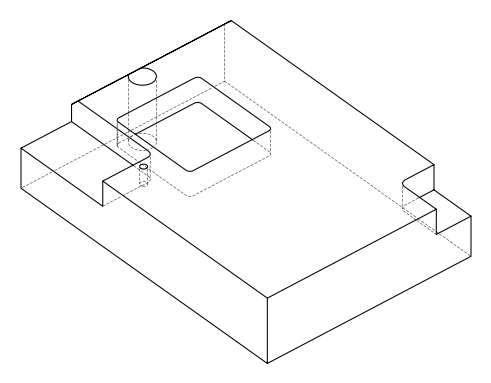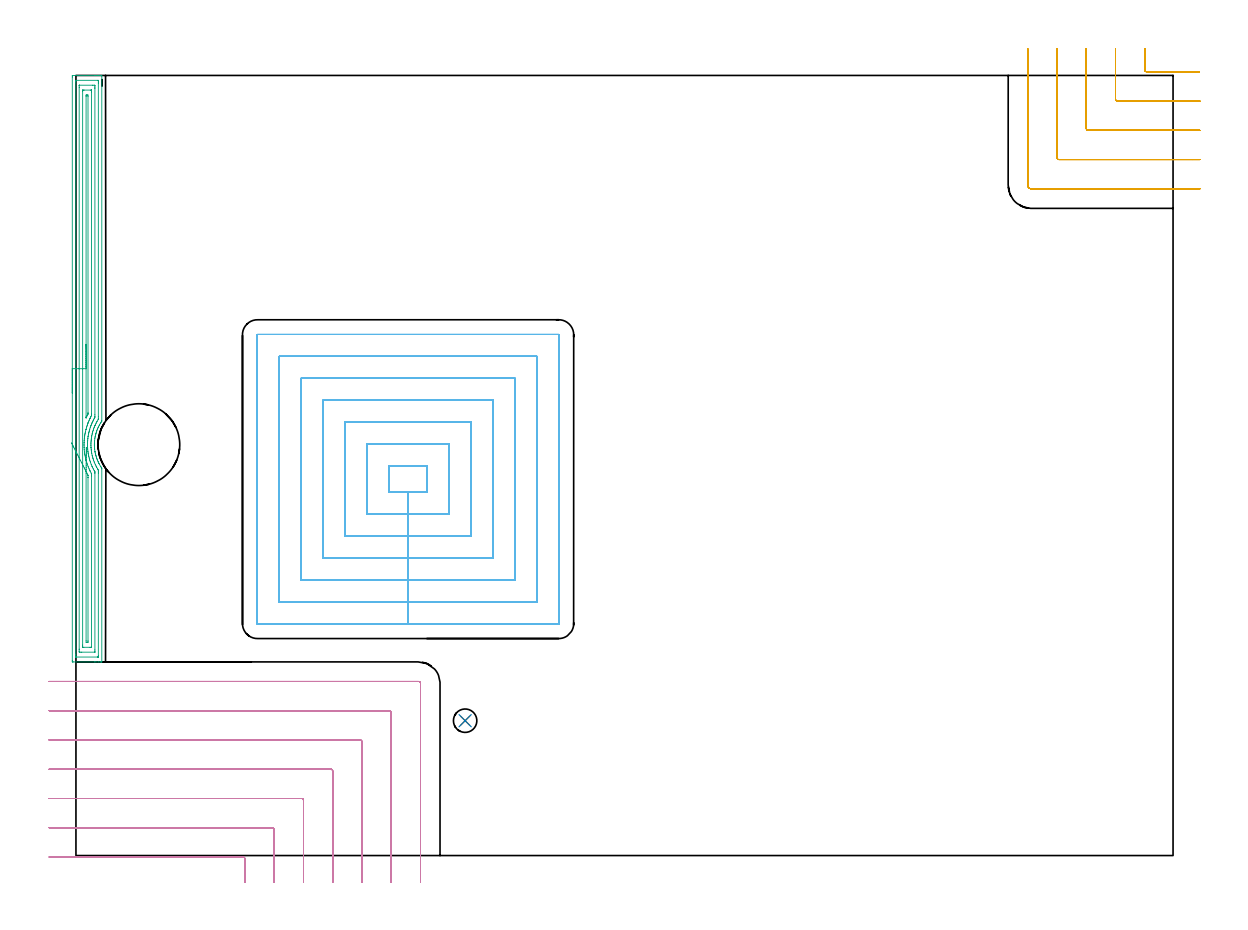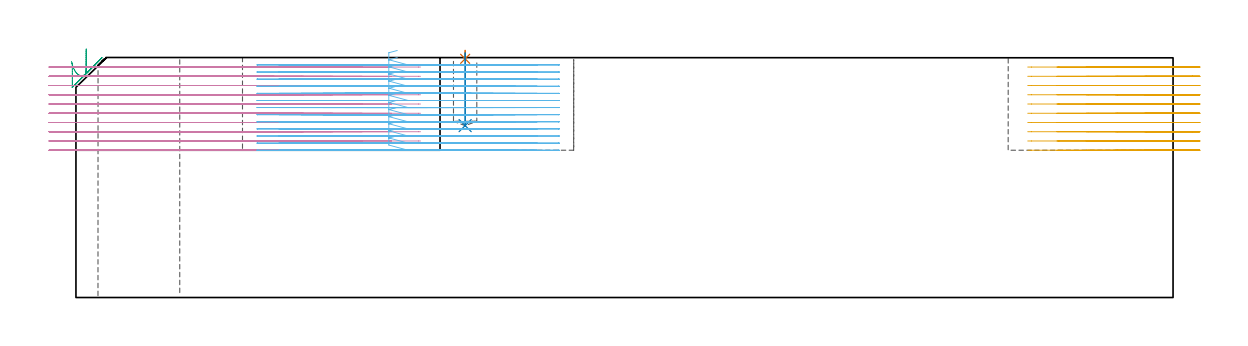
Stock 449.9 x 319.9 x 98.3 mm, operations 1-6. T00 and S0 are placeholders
(PLAN: 7 operations, 5 tool changes, 98.4 min)
(1 SPOT_DRILL | STEP1POCKET | NXT0321_9005460120000 | 0.03 min | 1 mm3)
(2 DRILL_BLIND_HOLE_INTO_CENTER | STEP1POCKET | NXT0301_067 | 0.12 min | 1916 mm3)
(3 AREA_MILL | FG_CHAMFER_SURFACE | UGT0205_001 | 9.81 min | 18084 mm3)
(4 MILL_CORNER_NOTCH_RECTANGULAR | CORNER_NOTCH_RECTANGULAR | NXT0201_012 | Follow Part, ap 4, ae 75% | 24.88 min | 448185 mm3)
(5 MILL_CORNER_NOTCH_RECTANGULAR_1 | CORNER_NOTCH_RECTANGULAR_1 | NXT0201_012 | Follow Part, ap 4, ae 75% | 9.17 min | 138952 mm3)
(6 MILL_RECTANGULAR_POCKET | POCKET_RECTANGULAR_STRAIGHT | NXT0201_011 | Follow Part, ap 3, ae 75% | 51.66 min | 671530 mm3)
(7 MILL_THROUGH_HOLE_FROM_SOLID_MATERIAL | STEP1HOLE | UGT0201_018 | Circular | 2.73 min | 86654 mm3)
(TOOL NXT0321_9005460120000 | NC Spot Drill, 142deg, 12mm, Carbide, Uncoated | D12 PA142 FL30 Z2)
(TOOL NXT0301_067 | Carbide Drill 9.6mm [860.1-0960-029A1-MM 2214] | D9.6 PA140 FL47 Z2)
(TOOL UGT0205_001 | Chamfer Mill 20 x 3 x 45 deg. | D20 FL50 Z2)
(TOOL NXT0201_012 | ENDMILL 16mm [2P460-1600-NA 1630] | D16 FL38 Z6)
(TOOL NXT0201_011 | ENDMILL 12mm [2P460-1200-NA 1630] | D12 FL38 Z6)
(TOOL UGT0201_018 | End mill 30 mm | D30 FL50 Z4)
(OP 1 SPOT_DRILL)
G17 G21 G94 G90
T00 M6
G54
G17 G0 G90 X159.6 Y55.3 S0 M3
G43 Z108.3 H0
G94 G81 G98 Z97.887 F250. R101.3
G80
M5
M2
(OP 2 DRILL_BLIND_HOLE_INTO_CENTER)
G17 G21 G94 G90
T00 M6
G54
G17 G0 G90 X159.6 Y55.3 S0 M3
G43 Z108.3 H1
G94 G81 G98 Z70.5 F250. R100.3
G80
M5
M2
(OP 3 AREA_MILL)
G17 G21 G94 G90
T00 M6
G54
G17 G0 G90 X-1.5 Y189.65 S1061 M3
G43 Z108.3 H0
Z96.2
G94 G1 Y189.688 Z95.328 F250.
Y189.802 Z94.463
Y189.991 Z93.612
Y190.253 Z92.78
Y190.587 Z91.974
Y190.99 Z91.2
Y191.458 Z90.464
Y191.99 Z89.772
Y192.579 Z89.129
Y193.222 Z88.54
Y193.914 Z88.008
Y194.65 Z87.54
Y195.424 Z87.137
Y196.23 Z86.803
Y197.062 Z86.541
Y197.914 Z86.352
Y198.778 Z86.238
Y199.65 Z86.2
Y319.289
X-1.494 Y319.819 Z86.204
X-1.492 Y319.89 Z86.206
X-1.414 Y319.9 Z86.283
X7.613 Z95.307
X8.166 Z95.862
X8.488 Z96.184
X9.041 Z96.737
X9.363 Z97.058
X10.334 Z98.033
X10.469 Y319.897 Z98.162
X10.598 Y319.89 Z98.288
X10.6 Y319.736 Z98.3
Y178.22
X10.604 Y178.152 Z98.295
X10.512 Y178.005 Z98.207
X10.338 Y177.738 Z98.038
X10.085 Y177.346 Z97.785
X9.619 Y176.556 Z97.317
X9.564 Y176.454 Z97.261
X9.556 Y176.436 Z97.253
X9.237 Y175.798 Z96.936
X9.121 Y175.562 Z96.817
X9.113 Y175.544 Z96.809
X8.918 Y175.117 Z96.618
X8.73 Y174.67 Z96.427
X8.567 Y174.204 Z96.261
X8.488 Y173.986 Z96.187
X8.484 Y173.975 Z96.183
X8.417 Y173.778 Z96.11
X8.412 Y173.758 Z96.104
X8.256 Y173.25 Z95.955
X8.154 Y172.913 Z95.852
X8.146 Y172.885 Z95.844
X7.923 Y171.972 Z95.619
X7.904 Y171.892 Z95.604
X7.834 Y171.558 Z95.534
X7.759 Y171.079 Z95.458
X7.648 Y170.209 Z95.342
X7.626 Y169.931 Z95.322
X7.58 Y169.294 Z95.269
X7.575 Y169.16 Z95.261
X7.574 Y169.159
X7.56 Y168.871 Z95.256
X7.556 Y168.401 Z95.252
X7.558 Y168.262 Z95.254
X7.563 Y167.978 Z95.259
X7.589 Y167.532 Z95.279
X7.591 Y167.508 Z95.281
X7.606 Y167.31 Z95.301
X7.613 Y167.234 Z95.309
X7.62 Y167.159 Z95.315
X7.629 Y167.062 Z95.321
X7.645 Y166.865 Z95.341
X7.666 Y166.64 Z95.36
X7.787 Y165.722 Z95.482
X7.807 Y165.594 Z95.504
X7.835 Y165.441 Z95.533
X7.968 Y164.83 Z95.666
X7.995 Y164.722 Z95.694
X8.082 Y164.383 Z95.777
X8.179 Y163.989 Z95.879
X8.185 Y163.964 Z95.885
X8.332 Y163.49 Z96.031
X8.461 Y163.072 Z96.16
X8.528 Y162.88 Z96.227
X8.59 Y162.704 Z96.288
X8.726 Y162.338 Z96.425
X8.793 Y162.179 Z96.49
X8.806 Y162.151 Z96.502
X9.071 Y161.555 Z96.768
X9.171 Y161.329 Z96.87
X9.189 Y161.287 Z96.889
X9.399 Y160.864 Z97.096
X9.427 Y160.812 Z97.123
X9.645 Y160.395 Z97.344
X10.177 Y159.503 Z97.876
X10.341 Y159.248 Z98.039
X10.502 Y159.008 Z98.199
X10.595 Y158.869 Z98.291
X10.6 Y158.58 Z98.3
Y79.564
X10.598 Y79.41 Z98.289
X10.469 Y79.403 Z98.162
X10.333 Y79.4 Z98.033
X10.007 Z97.706
X9.363 Z97.058
X8.166 Z95.863
X7.613 Z95.307
X-1.138 Z86.559
X-1.418 Y79.404 Z86.279
X-1.492 Y79.41 Z86.205
X-1.499 Y79.486 Z86.199
X-1.5 Y80.011 Z86.2
Y199.65
X-0.086 Z87.614
X-0.085 Y317.322 Z87.615
X-0.084 Y317.504 Z87.616
X-0.079 Y317.858 Z87.621
X-0.073 Y317.89 Z87.627
X-0.009 Y317.894 Z87.691
X0.094 Y317.898 Z87.794
X0.224 Y317.9 Z87.924
X8.975 Y317.899 Z96.675
X9.13 Y317.894 Z96.83
X9.159 Y317.89 Z96.859
X9.179 Y317.885 Z96.879
X9.18 Y317.85 Z96.88
X9.184 Y317.686 Z96.884
X9.185 Y317.504 Z96.885
X9.186 Y316.792 Z96.886
Y180.008
X9.184 Y179.297 Z96.884
X9.182 Y179.115 Z96.882
X9.179 Y178.94 Z96.879
X9.102 Y178.805 Z96.802
X8.659 Y178.047 Z96.359
X8.488 Y177.746 Z96.188
X8.345 Y177.475 Z96.045
X8.272 Y177.329 Z95.972
X8.053 Y176.881 Z95.753
X7.838 Y176.436 Z95.538
X7.795 Y176.343 Z95.495
X7.767 Y176.279 Z95.467
X7.613 Y175.923 Z95.313
X7.504 Y175.655 Z95.204
X7.461 Y175.544 Z95.161
X7.27 Y175.001 Z94.97
X7.149 Y174.651 Z94.849
X7.049 Y174.333 Z94.749
X6.871 Y173.758 Z94.571
X6.854 Y173.699 Z94.554
X6.841 Y173.652 Z94.541
X6.738 Y173.25 Z94.438
X6.663 Y172.942 Z94.363
X6.645 Y172.865 Z94.345
X6.503 Y172.212 Z94.203
X6.457 Y171.972 Z94.157
X6.375 Y171.449 Z94.075
X6.326 Y171.079 Z94.026
X6.273 Y170.661 Z93.973
X6.228 Y170.187 Z93.928
X6.2 Y169.842 Z93.9
X6.163 Y169.294 Z93.863
X6.153 Y168.997 Z93.853
X6.146 Y168.401 Z93.846
X6.151 Y168.106 Z93.851
X6.172 Y167.508 Z93.872
X6.18 Y167.346 Z93.88
X6.193 Y167.171 Z93.893
X6.246 Y166.615 Z93.946
X6.292 Y166.177 Z93.992
X6.353 Y165.722 Z94.053
X6.435 Y165.138 Z94.135
X6.495 Y164.83 Z94.195
X6.676 Y163.999 Z94.376
X6.691 Y163.937 Z94.391
X6.738 Y163.754 Z94.438
X6.934 Y163.044 Z94.634
X7.017 Y162.759 Z94.717
X7.213 Y162.151 Z94.913
X7.483 Y161.391 Z95.183
X7.537 Y161.258 Z95.237
X7.613 Y161.079 Z95.313
X7.937 Y160.365 Z95.637
X8.234 Y159.731 Z95.934
X8.37 Y159.473 Z96.07
X8.488 Y159.256 Z96.188
X8.876 Y158.58 Z96.576
X9.042 Y158.288 Z96.742
X9.179 Y158.042 Z96.879
X9.183 Y157.871 Z96.883
X9.184 Y157.687 Z96.884
X9.186 Y156.975 Z96.886
Y156.794
X9.185 Y81.978 Z96.885
X9.183 Y81.796 Z96.883
X9.179 Y81.442 Z96.879
X9.173 Y81.41 Z96.873
X9.109 Y81.406 Z96.809
X9.006 Y81.402 Z96.706
X8.876 Y81.4 Z96.576
X0.125 Y81.401 Z87.825
X-0.03 Y81.406 Z87.67
X-0.059 Y81.409 Z87.641
X-0.079 Y81.415 Z87.621
X-0.08 Y81.45 Z87.62
X-0.084 Y81.614 Z87.616
X-0.085 Y81.796 Z87.615
X-0.086 Y82.509 Z87.614
Y199.65
X1.328 Z89.028
X1.329 Y314.987 Z89.029
X1.332 Y315.718 Z89.032
X1.335 Y315.874 Z89.035
X1.337 Y315.89 Z89.037
X1.354 Y315.893 Z89.054
X1.398 Y315.897 Z89.098
X1.487 Y315.899 Z89.187
X6.738 Y315.9 Z94.438
X7.438 Y315.896 Z95.138
X7.613 Y315.89 Z95.313
X7.765 Y315.871 Z95.465
X7.768 Y315.718 Z95.468
X7.77 Y315.558 Z95.47
X7.771 Y314.825 Z95.471
Y314.663
Y180.739
X7.77 Y180.008 Z95.47
X7.769 Y179.849 Z95.469
X7.765 Y179.687 Z95.465
X7.613 Y179.407 Z95.313
X7.509 Y179.221 Z95.209
X7.451 Y179.115 Z95.151
X7.202 Y178.641 Z94.902
X6.987 Y178.222 Z94.687
X6.904 Y178.053 Z94.604
X6.738 Y177.708 Z94.438
X6.619 Y177.45 Z94.319
X6.565 Y177.329 Z94.265
X6.354 Y176.828 Z94.054
X6.199 Y176.436 Z93.899
X6.107 Y176.187 Z93.807
X5.863 Y175.503 Z93.563
X5.666 Y174.851 Z93.366
X5.608 Y174.651 Z93.308
X5.472 Y174.156 Z93.172
X5.371 Y173.758 Z93.071
X5.295 Y173.444 Z92.995
X5.165 Y172.865 Z92.865
X5.134 Y172.715 Z92.834
X5.002 Y171.972 Z92.702
X5. Y171.96 Z92.7
X4.988 Y171.881 Z92.688
X4.897 Y171.172 Z92.597
X4.886 Y171.079 Z92.586
X4.816 Y170.361 Z92.516
X4.802 Y170.187 Z92.502
X4.758 Y169.528 Z92.458
X4.747 Y169.294 Z92.447
X4.734 Y168.66 Z92.434
X4.732 Y168.401 Z92.432
X4.748 Y167.753 Z92.448
X4.758 Y167.508 Z92.458
X4.803 Y166.804 Z92.503
X4.819 Y166.615 Z92.519
X4.897 Y165.815 Z92.597
X4.908 Y165.722 Z92.608
X4.988 Y165.127 Z92.688
X5.031 Y164.83 Z92.731
X5.039 Y164.777 Z92.739
X5.127 Y164.318 Z92.827
X5.209 Y163.937 Z92.909
X5.274 Y163.645 Z92.974
X5.422 Y163.044 Z93.122
X5.58 Y162.439 Z93.28
X5.665 Y162.151 Z93.365
X5.863 Y161.502 Z93.563
X5.943 Y161.258 Z93.643
X5.986 Y161.132 Z93.686
X6.274 Y160.365 Z93.974
X6.587 Y159.626 Z94.287
X6.656 Y159.473 Z94.356
X6.738 Y159.294 Z94.438
X7.084 Y158.58 Z94.784
X7.492 Y157.81 Z95.192
X7.703 Y157.445 Z95.403
X7.741 Y157.374 Z95.441
X7.757 Y157.342 Z95.457
X7.764 Y157.279 Z95.464
X7.769 Y156.956 Z95.469
X7.771 Y156.794 Z95.471
Y84.313
X7.768 Y83.582 Z95.468
X7.765 Y83.427 Z95.465
X7.763 Y83.41 Z95.463
X7.746 Y83.407 Z95.446
X7.702 Y83.403 Z95.402
X7.613 Y83.401 Z95.313
X2.362 Y83.4 Z90.062
X1.662 Y83.404 Z89.362
X1.487 Y83.41 Z89.187
X1.335 Y83.429 Z89.035
X1.332 Y83.582 Z89.032
X1.33 Y83.743 Z89.03
X1.328 Y84.475 Z89.028
Y84.637
Y199.65
X2.743 Z90.443
Y313.544
X2.745 Y313.712 Z90.445
X2.748 Y313.846 Z90.448
X2.749 Y313.882 Z90.449
X2.765 Y313.89 Z90.465
X2.816 Y313.893 Z90.516
X3.237 Y313.9 Z90.937
X3.269 Z90.969
X5.894 Z93.594
X6.279 Y313.897 Z93.979
X6.327 Y313.894 Z94.027
X6.347 Y313.89 Z94.047
X6.35 Y313.88 Z94.05
X6.354 Y313.822 Z94.054
X6.356 Y313.765 Z94.056
X6.357 Y313.428 Z94.057
Y313.039
Y181.289
X6.355 Y180.901 Z94.055
X6.352 Y180.402 Z94.052
X6.15 Y180.008 Z93.85
X6.052 Y179.815 Z93.752
X5.863 Y179.441 Z93.563
X5.756 Y179.224 Z93.456
X5.703 Y179.115 Z93.403
X5.474 Y178.618 Z93.174
X5.296 Y178.222 Z92.996
X5.202 Y178.003 Z92.902
X4.988 Y177.488 Z92.688
X4.943 Y177.374 Z92.643
X4.927 Y177.329 Z92.627
X4.713 Y176.716 Z92.413
X4.618 Y176.436 Z92.318
X4.494 Y176.047 Z92.194
X4.338 Y175.544 Z92.038
X4.286 Y175.366 Z91.986
X4.112 Y174.746 Z91.812
X4.093 Y174.67 Z91.793
X4.088 Y174.651 Z91.788
X3.923 Y173.951 Z91.623
X3.88 Y173.758 Z91.58
X3.766 Y173.219 Z91.466
X3.705 Y172.865 Z91.405
X3.637 Y172.457 Z91.337
X3.567 Y171.972 Z91.267
X3.528 Y171.675 Z91.228
X3.46 Y171.079 Z91.16
X3.439 Y170.874 Z91.139
X3.38 Y170.187 Z91.08
X3.371 Y170.051 Z91.071
X3.33 Y169.294 Z91.03
X3.326 Y169.203 Z91.026
X3.314 Y168.401 Z91.014
Y168.322
X3.338 Y167.508 Z91.038
X3.342 Y167.401 Z91.042
X3.395 Y166.615 Z91.095
X3.408 Y166.441 Z91.108
X3.48 Y165.722 Z91.18
X3.511 Y165.444 Z91.211
X3.593 Y164.83 Z91.293
X3.655 Y164.404 Z91.355
X3.737 Y163.937 Z91.437
X3.869 Y163.292 Z91.569
X3.926 Y163.044 Z91.626
X4.112 Y162.262 Z91.812
X4.142 Y162.151 Z91.842
X4.153 Y162.11 Z91.853
X4.399 Y161.258 Z92.099
X4.527 Y160.835 Z92.227
X4.682 Y160.365 Z92.382
X5.009 Y159.451 Z92.709
X5.389 Y158.58 Z93.089
X5.733 Y157.82 Z93.433
X5.796 Y157.687 Z93.496
X5.863 Y157.553 Z93.563
X6.257 Y156.794 Z93.957
X6.318 Y156.671 Z94.018
X6.35 Y156.602 Z94.05
X6.352 Y156.541 Z94.052
X6.356 Y156.291 Z94.056
X6.357 Y155.901 Z94.057
Y155.397
Y85.756
X6.355 Y85.588 Z94.055
X6.352 Y85.454 Z94.052
X6.351 Y85.418 Z94.051
X6.335 Y85.41 Z94.035
X6.284 Y85.407 Z93.984
X5.863 Y85.4 Z93.563
X5.831 Z93.531
X3.206 Z90.906
X2.821 Y85.403 Z90.521
X2.773 Y85.406 Z90.473
X2.753 Y85.41 Z90.453
X2.749 Y85.42 Z90.449
X2.745 Y85.478 Z90.445
X2.744 Y85.535 Z90.444
X2.743 Y85.872 Z90.443
Y86.261
Y199.65
X4.157 Z91.857
Y311.282
X4.161 Y311.692 Z91.861
X4.164 Y311.887 Z91.864
X4.361 Y311.893 Z92.061
X4.834 Y311.89 Z92.534
X4.936 Y311.872 Z92.636
X4.943 Y311.254 Z92.643
Y181.752
X4.939 Y181.349 Z92.639
X4.936 Y181.148 Z92.636
X4.929 Y181.056 Z92.629
X4.9 Y180.99 Z92.6
X4.857 Y180.901 Z92.557
X4.691 Y180.561 Z92.391
X4.609 Y180.394 Z92.309
X4.423 Y180.008 Z92.123
X4.372 Y179.901 Z92.072
X4.322 Y179.794 Z92.022
X4.166 Y179.463 Z91.866
X4.162 Y179.456 Z91.862
X4.159 Y179.528 Z91.859
X4.158 Y179.673 Z91.858
X4.157 Y179.962 Z91.857
Y199.65
Y200.522 Z91.895
Y201.386 Z92.009
Y202.238 Z92.198
Y203.07 Z92.46
Y203.876 Z92.794
Y204.65 Z93.197
Y205.386 Z93.665
Y206.078 Z94.196
Y206.721 Z94.786
Y207.31 Z95.429
Y207.842 Z96.121
Y208.31 Z96.857
Y208.713 Z97.631
Y209.047 Z98.437
Y209.309 Z99.269
Y209.498 Z100.12
Y209.612 Z100.985
Y209.65 Z101.857
G0 Z108.3
X-1.838 Y169.277
Z96.842
G1 X-1.659 Y168.926 Z96.064
X-1.45 Y168.515 Z95.323
X-1.213 Y168.048 Z94.625
X-0.948 Y167.529 Z93.976
X-0.66 Y166.961 Z93.38
X-0.348 Y166.35 Z92.841
X-0.017 Y165.698 Z92.365
X0.332 Y165.012 Z91.954
X0.696 Y164.297 Z91.611
X1.071 Y163.558 Z91.34
X1.457 Y162.801 Z91.142
X1.848 Y162.031 Z91.019
X2.243 Y161.255 Z90.972
X2.639 Y160.478 Z91.001
X3.031 Y159.706 Z91.105
X3.418 Y158.945 Z91.285
X3.797 Y158.201 Z91.539
X4.164 Y157.479 Z91.864
X4.512 Y156.794 Z92.212
X4.91 Y156.006 Z92.61
X4.934 Y155.955 Z92.634
X4.936 Y155.901 Z92.636
X4.943 Y155.099 Z92.643
Y155.054
Y88.018
X4.939 Y87.608 Z92.639
X4.936 Y87.413 Z92.636
X4.739 Y87.407 Z92.439
X4.266 Y87.41 Z91.966
X4.164 Y87.428 Z91.864
X4.157 Y88.046 Z91.857
Y156.794
X4.164 Y157.479 Z91.864
X4.172 Y158.35 Z91.91
X4.18 Y159.214 Z92.032
X4.188 Y160.064 Z92.229
X4.196 Y160.893 Z92.499
X4.203 Y161.696 Z92.84
X4.211 Y162.466 Z93.25
X4.218 Y163.197 Z93.726
X4.224 Y163.884 Z94.264
X4.23 Y164.522 Z94.859
X4.235 Y165.105 Z95.508
X4.24 Y165.63 Z96.205
X4.245 Y166.092 Z96.945
X4.248 Y166.487 Z97.723
X4.252 Y166.813 Z98.532
X4.254 Y167.068 Z99.366
X4.256 Y167.249 Z100.22
X4.257 Y167.354 Z101.085
Y167.384 Z101.957
G0 Z108.3
M5
M2
(OP 4 MILL_CORNER_NOTCH_RECTANGULAR)
G17 G21 G94 G90
T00 M6
G54
G17 G0 G90 X69.3 Y-11. S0 M3
G43 Z108.3 H1
Z94.51
G94 G1 Y-8. F250.
Y-1.394 F500.
G3 X68.506 Y-0.6 R0.8
G1 X-7.813
X-7.977
X-10.977 Y-0.593 F250.
G0 Z108.3
X81.3 Y-11.
Z94.51
G1 Y-8.
Y10.606 F500.
G3 X80.506 Y11.4 R0.8
G1 X-7.813
X-8.
X-11. Y11.41 F250.
G0 Z108.3
X93.3 Y-11.
Z94.51
G1 Y-8.
Y22.606 F500.
G3 X92.506 Y23.4 R0.8
G1 X-7.813
X-8.
X-11. Y23.412 F250.
G0 Z108.3
X105.3 Y-11.
Z94.51
G1 Y-8.
Y34.605 F500.
G3 X104.505 Y35.4 R0.8
G1 X-7.813
X-8.
X-11. Y35.416 F250.
G0 Z108.3
X117.3 Y-11.
Z94.51
G1 Y-8.
Y46.605 F500.
G3 X116.505 Y47.4 R0.8
G1 X-7.813
X-8. Y47.401
X-11. Y47.424 F250.
G0 Z108.3
X129.3 Y-11.
Z94.51
G1 Y-8.
Y58.605 F500.
G3 X128.505 Y59.4 R0.8
G1 X-7.813
X-8. Y59.401
X-11. Y59.448 F250.
G0 Z108.3
X141.3 Y-11.
Z94.51
G1 Y-8.
Y70.604 F500.
G3 X140.504 Y71.4 R0.8
G1 X-7.813
X-10.813 F250.
G0 Z108.3
X69.3 Y-11.
Z90.72
G1 Y-8.
Y-1.394 F500.
G3 X68.506 Y-0.6 R0.8
G1 X-7.977
X-10.977 F250.
G0 Z108.3
X81.3 Y-11.
Z90.72
G1 Y-8.
Y10.606 F500.
G3 X80.506 Y11.4 R0.8
G1 X-8.
X-11. F250.
G0 Z108.3
X93.3 Y-11.
Z90.72
G1 Y-8.
Y22.606 F500.
G3 X92.506 Y23.4 R0.8
G1 X-8.
X-11. F250.
G0 Z108.3
X105.3 Y-11.
Z90.72
G1 Y-8.
Y34.605 F500.
G3 X104.505 Y35.4 R0.8
G1 X-8.
X-11. F250.
G0 Z108.3
X117.3 Y-11.
Z90.72
G1 Y-8.
Y46.605 F500.
G3 X116.505 Y47.4 R0.8
G1 X-8.
X-11. F250.
G0 Z108.3
X129.3 Y-11.
Z90.72
G1 Y-8.
Y58.605 F500.
G3 X128.505 Y59.4 R0.8
G1 X-8.
X-11. F250.
G0 Z108.3
X141.3 Y-11.
Z90.72
G1 Y-8.
Y70.604 F500.
G3 X140.504 Y71.4 R0.8
G1 X-8.
X-11. F250.
G0 Z108.3
X69.3 Y-11.
Z86.93
G1 Y-8.
Y-1.394 F500.
G3 X68.506 Y-0.6 R0.8
G1 X-7.977
X-10.977 F250.
G0 Z108.3
X81.3 Y-11.
Z86.93
G1 Y-8.
Y10.606 F500.
G3 X80.506 Y11.4 R0.8
G1 X-8.
X-11. F250.
G0 Z108.3
X93.3 Y-11.
Z86.93
G1 Y-8.
Y22.606 F500.
G3 X92.506 Y23.4 R0.8
G1 X-8.
X-11. F250.
G0 Z108.3
X105.3 Y-11.
Z86.93
G1 Y-8.
Y34.605 F500.
G3 X104.505 Y35.4 R0.8
G1 X-8.
X-11. F250.
G0 Z108.3
X117.3 Y-11.
Z86.93
G1 Y-8.
Y46.605 F500.
G3 X116.505 Y47.4 R0.8
G1 X-8.
X-11. F250.
G0 Z108.3
X129.3 Y-11.
Z86.93
G1 Y-8.
Y58.605 F500.
G3 X128.505 Y59.4 R0.8
G1 X-8.
X-11. F250.
G0 Z108.3
X141.3 Y-11.
Z86.93
G1 Y-8.
Y70.604 F500.
G3 X140.504 Y71.4 R0.8
G1 X-8.
X-11. F250.
G0 Z108.3
X69.3 Y-11.
Z83.14
G1 Y-8.
Y-1.394 F500.
G3 X68.506 Y-0.6 R0.8
G1 X-7.977
X-10.977 F250.
G0 Z108.3
X81.3 Y-11.
Z83.14
G1 Y-8.
Y10.606 F500.
G3 X80.506 Y11.4 R0.8
G1 X-8.
X-11. F250.
G0 Z108.3
X93.3 Y-11.
Z83.14
G1 Y-8.
Y22.606 F500.
G3 X92.506 Y23.4 R0.8
G1 X-8.
X-11. F250.
G0 Z108.3
X105.3 Y-11.
Z83.14
G1 Y-8.
Y34.605 F500.
G3 X104.505 Y35.4 R0.8
G1 X-8.
X-11. F250.
G0 Z108.3
X117.3 Y-11.
Z83.14
G1 Y-8.
Y46.605 F500.
G3 X116.505 Y47.4 R0.8
G1 X-8.
X-11. F250.
G0 Z108.3
X129.3 Y-11.
Z83.14
G1 Y-8.
Y58.605 F500.
G3 X128.505 Y59.4 R0.8
G1 X-8.
X-11. F250.
G0 Z108.3
X141.3 Y-11.
Z83.14
G1 Y-8.
Y70.604 F500.
G3 X140.504 Y71.4 R0.8
G1 X-8.
X-11. F250.
G0 Z108.3
X69.3 Y-11.
Z79.35
G1 Y-8.
Y-1.394 F500.
G3 X68.506 Y-0.6 R0.8
G1 X-7.977
X-10.977 F250.
G0 Z108.3
X81.3 Y-11.
Z79.35
G1 Y-8.
Y10.606 F500.
G3 X80.506 Y11.4 R0.8
G1 X-8.
X-11. F250.
G0 Z108.3
X93.3 Y-11.
Z79.35
G1 Y-8.
Y22.606 F500.
G3 X92.506 Y23.4 R0.8
G1 X-8.
X-11. F250.
G0 Z108.3
X105.3 Y-11.
Z79.35
G1 Y-8.
Y34.605 F500.
G3 X104.505 Y35.4 R0.8
G1 X-8.
X-11. F250.
G0 Z108.3
X117.3 Y-11.
Z79.35
G1 Y-8.
Y46.605 F500.
G3 X116.505 Y47.4 R0.8
G1 X-8.
X-11. F250.
G0 Z108.3
X129.3 Y-11.
Z79.35
G1 Y-8.
Y58.605 F500.
G3 X128.505 Y59.4 R0.8
G1 X-8.
X-11. F250.
G0 Z108.3
X141.3 Y-11.
Z79.35
G1 Y-8.
Y70.604 F500.
G3 X140.504 Y71.4 R0.8
G1 X-8.
X-11. F250.
G0 Z108.3
X69.3 Y-11.
Z75.56
G1 Y-8.
Y-1.394 F500.
G3 X68.506 Y-0.6 R0.8
G1 X-7.977
X-10.977 F250.
G0 Z108.3
X81.3 Y-11.
Z75.56
G1 Y-8.
Y10.606 F500.
G3 X80.506 Y11.4 R0.8
G1 X-8.
X-11. F250.
G0 Z108.3
X93.3 Y-11.
Z75.56
G1 Y-8.
Y22.606 F500.
G3 X92.506 Y23.4 R0.8
G1 X-8.
X-11. F250.
G0 Z108.3
X105.3 Y-11.
Z75.56
G1 Y-8.
Y34.605 F500.
G3 X104.505 Y35.4 R0.8
G1 X-8.
X-11. F250.
G0 Z108.3
X117.3 Y-11.
Z75.56
G1 Y-8.
Y46.605 F500.
G3 X116.505 Y47.4 R0.8
G1 X-8.
X-11. F250.
G0 Z108.3
X129.3 Y-11.
Z75.56
G1 Y-8.
Y58.605 F500.
G3 X128.505 Y59.4 R0.8
G1 X-8.
X-11. F250.
G0 Z108.3
X141.3 Y-11.
Z75.56
G1 Y-8.
Y70.604 F500.
G3 X140.504 Y71.4 R0.8
G1 X-8.
X-11. F250.
G0 Z108.3
X69.3 Y-11.
Z71.77
G1 Y-8.
Y-1.394 F500.
G3 X68.506 Y-0.6 R0.8
G1 X-7.977
X-10.977 F250.
G0 Z108.3
X81.3 Y-11.
Z71.77
G1 Y-8.
Y10.606 F500.
G3 X80.506 Y11.4 R0.8
G1 X-8.
X-11. F250.
G0 Z108.3
X93.3 Y-11.
Z71.77
G1 Y-8.
Y22.606 F500.
G3 X92.506 Y23.4 R0.8
G1 X-8.
X-11. F250.
G0 Z108.3
X105.3 Y-11.
Z71.77
G1 Y-8.
Y34.605 F500.
G3 X104.505 Y35.4 R0.8
G1 X-8.
X-11. F250.
G0 Z108.3
X117.3 Y-11.
Z71.77
G1 Y-8.
Y46.605 F500.
G3 X116.505 Y47.4 R0.8
G1 X-8.
X-11. F250.
G0 Z108.3
X129.3 Y-11.
Z71.77
G1 Y-8.
Y58.605 F500.
G3 X128.505 Y59.4 R0.8
G1 X-8.
X-11. F250.
G0 Z108.3
X141.3 Y-11.
Z71.77
G1 Y-8.
Y70.604 F500.
G3 X140.504 Y71.4 R0.8
G1 X-8.
X-11. F250.
G0 Z108.3
X69.3 Y-11.
Z67.98
G1 Y-8.
Y-1.394 F500.
G3 X68.506 Y-0.6 R0.8
G1 X-7.977
X-10.977 F250.
G0 Z108.3
X81.3 Y-11.
Z67.98
G1 Y-8.
Y10.606 F500.
G3 X80.506 Y11.4 R0.8
G1 X-8.
X-11. F250.
G0 Z108.3
X93.3 Y-11.
Z67.98
G1 Y-8.
Y22.606 F500.
G3 X92.506 Y23.4 R0.8
G1 X-8.
X-11. F250.
G0 Z108.3
X105.3 Y-11.
Z67.98
G1 Y-8.
Y34.605 F500.
G3 X104.505 Y35.4 R0.8
G1 X-8.
X-11. F250.
G0 Z108.3
X117.3 Y-11.
Z67.98
G1 Y-8.
Y46.605 F500.
G3 X116.505 Y47.4 R0.8
G1 X-8.
X-11. F250.
G0 Z108.3
X129.3 Y-11.
Z67.98
G1 Y-8.
Y58.605 F500.
G3 X128.505 Y59.4 R0.8
G1 X-8.
X-11. F250.
G0 Z108.3
X141.3 Y-11.
Z67.98
G1 Y-8.
Y70.604 F500.
G3 X140.504 Y71.4 R0.8
G1 X-8.
X-11. F250.
G0 Z108.3
X69.3 Y-11.
Z64.19
G1 Y-8.
Y-1.394 F500.
G3 X68.506 Y-0.6 R0.8
G1 X-7.977
X-10.977 F250.
G0 Z108.3
X81.3 Y-11.
Z64.19
G1 Y-8.
Y10.606 F500.
G3 X80.506 Y11.4 R0.8
G1 X-8.
X-11. F250.
G0 Z108.3
X93.3 Y-11.
Z64.19
G1 Y-8.
Y22.606 F500.
G3 X92.506 Y23.4 R0.8
G1 X-8.
X-11. F250.
G0 Z108.3
X105.3 Y-11.
Z64.19
G1 Y-8.
Y34.605 F500.
G3 X104.505 Y35.4 R0.8
G1 X-8.
X-11. F250.
G0 Z108.3
X117.3 Y-11.
Z64.19
G1 Y-8.
Y46.605 F500.
G3 X116.505 Y47.4 R0.8
G1 X-8.
X-11. F250.
G0 Z108.3
X129.3 Y-11.
Z64.19
G1 Y-8.
Y58.605 F500.
G3 X128.505 Y59.4 R0.8
G1 X-8.
X-11. F250.
G0 Z108.3
X141.3 Y-11.
Z64.19
G1 Y-8.
Y70.604 F500.
G3 X140.504 Y71.4 R0.8
G1 X-8.
X-11. F250.
G0 Z108.3
X69.3 Y-11.
Z60.4
G1 Y-8.
Y-1.394 F500.
G3 X68.506 Y-0.6 R0.8
G1 X-7.977
X-10.977 F250.
G0 Z108.3
X81.3 Y-11.
Z60.4
G1 Y-8.
Y10.606 F500.
G3 X80.506 Y11.4 R0.8
G1 X-8.
X-11. F250.
G0 Z108.3
X93.3 Y-11.
Z60.4
G1 Y-8.
Y22.606 F500.
G3 X92.506 Y23.4 R0.8
G1 X-8.
X-11. F250.
G0 Z108.3
X105.3 Y-11.
Z60.4
G1 Y-8.
Y34.605 F500.
G3 X104.505 Y35.4 R0.8
G1 X-8.
X-11. F250.
G0 Z108.3
X117.3 Y-11.
Z60.4
G1 Y-8.
Y46.605 F500.
G3 X116.505 Y47.4 R0.8
G1 X-8.
X-11. F250.
G0 Z108.3
X129.3 Y-11.
Z60.4
G1 Y-8.
Y58.605 F500.
G3 X128.505 Y59.4 R0.8
G1 X-8.
X-11. F250.
G0 Z108.3
X141.3 Y-11.
Z60.4
G1 Y-8.
Y70.604 F500.
G3 X140.504 Y71.4 R0.8
G1 X-8.
X-11. F250.
G0 Z108.3
M5
M2
(OP 5 MILL_CORNER_NOTCH_RECTANGULAR_1)
G17 G21 G94 G90
T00 M6
G54
G17 G0 G90 X438.3 Y330.9 S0 M3
G43 Z108.3 H1
Z94.51
G94 G1 Y327.9 F250.
Y322.195 F500.
G3 X439.095 Y321.4 R0.8
G1 X457.758
X460.758 F250.
G0 Z108.3
X426.3 Y330.9
Z94.51
G1 Y327.9
Y310.195 F500.
G3 X427.095 Y309.4 R0.8
G1 X457.9
X460.9 F250.
G0 Z108.3
X414.3 Y330.9
Z94.51
G1 Y327.9
Y298.195 F500.
G3 X415.095 Y297.4 R0.8
G1 X457.9
X460.9 F250.
G0 Z108.3
X402.3 Y330.9
Z94.51
G1 Y327.9
Y286.196 F500.
G3 X403.096 Y285.4 R0.8
G1 X457.9
X460.9 F250.
G0 Z108.3
X390.3 Y330.9
Z94.51
G1 Y327.9
Y274.9 F500.
G3 X391.8 Y273.4 R1.5
G1 X457.9
X460.9 F250.
G0 Z108.3
X438.3 Y330.9
Z90.72
G1 Y327.9
Y322.195 F500.
G3 X439.095 Y321.4 R0.8
G1 X457.758
X460.758 F250.
G0 Z108.3
X426.3 Y330.9
Z90.72
G1 Y327.9
Y310.195 F500.
G3 X427.095 Y309.4 R0.8
G1 X457.9
X460.9 F250.
G0 Z108.3
X414.3 Y330.9
Z90.72
G1 Y327.9
Y298.195 F500.
G3 X415.095 Y297.4 R0.8
G1 X457.9
X460.9 F250.
G0 Z108.3
X402.3 Y330.9
Z90.72
G1 Y327.9
Y286.196 F500.
G3 X403.096 Y285.4 R0.8
G1 X457.9
X460.9 F250.
G0 Z108.3
X390.3 Y330.9
Z90.72
G1 Y327.9
Y274.9 F500.
G3 X391.8 Y273.4 R1.5
G1 X457.9
X460.9 F250.
G0 Z108.3
X438.3 Y330.9
Z86.93
G1 Y327.9
Y322.195 F500.
G3 X439.095 Y321.4 R0.8
G1 X457.758
X460.758 F250.
G0 Z108.3
X426.3 Y330.9
Z86.93
G1 Y327.9
Y310.195 F500.
G3 X427.095 Y309.4 R0.8
G1 X457.9
X460.9 F250.
G0 Z108.3
X414.3 Y330.9
Z86.93
G1 Y327.9
Y298.195 F500.
G3 X415.095 Y297.4 R0.8
G1 X457.9
X460.9 F250.
G0 Z108.3
X402.3 Y330.9
Z86.93
G1 Y327.9
Y286.196 F500.
G3 X403.096 Y285.4 R0.8
G1 X457.9
X460.9 F250.
G0 Z108.3
X390.3 Y330.9
Z86.93
G1 Y327.9
Y274.9 F500.
G3 X391.8 Y273.4 R1.5
G1 X457.9
X460.9 F250.
G0 Z108.3
X438.3 Y330.9
Z83.14
G1 Y327.9
Y322.195 F500.
G3 X439.095 Y321.4 R0.8
G1 X457.758
X460.758 F250.
G0 Z108.3
X426.3 Y330.9
Z83.14
G1 Y327.9
Y310.195 F500.
G3 X427.095 Y309.4 R0.8
G1 X457.9
X460.9 F250.
G0 Z108.3
X414.3 Y330.9
Z83.14
G1 Y327.9
Y298.195 F500.
G3 X415.095 Y297.4 R0.8
G1 X457.9
X460.9 F250.
G0 Z108.3
X402.3 Y330.9
Z83.14
G1 Y327.9
Y286.196 F500.
G3 X403.096 Y285.4 R0.8
G1 X457.9
X460.9 F250.
G0 Z108.3
X390.3 Y330.9
Z83.14
G1 Y327.9
Y274.9 F500.
G3 X391.8 Y273.4 R1.5
G1 X457.9
X460.9 F250.
G0 Z108.3
X438.3 Y330.9
Z79.35
G1 Y327.9
Y322.195 F500.
G3 X439.095 Y321.4 R0.8
G1 X457.758
X460.758 F250.
G0 Z108.3
X426.3 Y330.9
Z79.35
G1 Y327.9
Y310.195 F500.
G3 X427.095 Y309.4 R0.8
G1 X457.9
X460.9 F250.
G0 Z108.3
X414.3 Y330.9
Z79.35
G1 Y327.9
Y298.195 F500.
G3 X415.095 Y297.4 R0.8
G1 X457.9
X460.9 F250.
G0 Z108.3
X402.3 Y330.9
Z79.35
G1 Y327.9
Y286.196 F500.
G3 X403.096 Y285.4 R0.8
G1 X457.9
X460.9 F250.
G0 Z108.3
X390.3 Y330.9
Z79.35
G1 Y327.9
Y274.9 F500.
G3 X391.8 Y273.4 R1.5
G1 X457.9
X460.9 F250.
G0 Z108.3
X438.3 Y330.9
Z75.56
G1 Y327.9
Y322.195 F500.
G3 X439.095 Y321.4 R0.8
G1 X457.758
X460.758 F250.
G0 Z108.3
X426.3 Y330.9
Z75.56
G1 Y327.9
Y310.195 F500.
G3 X427.095 Y309.4 R0.8
G1 X457.9
X460.9 F250.
G0 Z108.3
X414.3 Y330.9
Z75.56
G1 Y327.9
Y298.195 F500.
G3 X415.095 Y297.4 R0.8
G1 X457.9
X460.9 F250.
G0 Z108.3
X402.3 Y330.9
Z75.56
G1 Y327.9
Y286.196 F500.
G3 X403.096 Y285.4 R0.8
G1 X457.9
X460.9 F250.
G0 Z108.3
X390.3 Y330.9
Z75.56
G1 Y327.9
Y274.9 F500.
G3 X391.8 Y273.4 R1.5
G1 X457.9
X460.9 F250.
G0 Z108.3
X438.3 Y330.9
Z71.77
G1 Y327.9
Y322.195 F500.
G3 X439.095 Y321.4 R0.8
G1 X457.758
X460.758 F250.
G0 Z108.3
X426.3 Y330.9
Z71.77
G1 Y327.9
Y310.195 F500.
G3 X427.095 Y309.4 R0.8
G1 X457.9
X460.9 F250.
G0 Z108.3
X414.3 Y330.9
Z71.77
G1 Y327.9
Y298.195 F500.
G3 X415.095 Y297.4 R0.8
G1 X457.9
X460.9 F250.
G0 Z108.3
X402.3 Y330.9
Z71.77
G1 Y327.9
Y286.196 F500.
G3 X403.096 Y285.4 R0.8
G1 X457.9
X460.9 F250.
G0 Z108.3
X390.3 Y330.9
Z71.77
G1 Y327.9
Y274.9 F500.
G3 X391.8 Y273.4 R1.5
G1 X457.9
X460.9 F250.
G0 Z108.3
X438.3 Y330.9
Z67.98
G1 Y327.9
Y322.195 F500.
G3 X439.095 Y321.4 R0.8
G1 X457.758
X460.758 F250.
G0 Z108.3
X426.3 Y330.9
Z67.98
G1 Y327.9
Y310.195 F500.
G3 X427.095 Y309.4 R0.8
G1 X457.9
X460.9 F250.
G0 Z108.3
X414.3 Y330.9
Z67.98
G1 Y327.9
Y298.195 F500.
G3 X415.095 Y297.4 R0.8
G1 X457.9
X460.9 F250.
G0 Z108.3
X402.3 Y330.9
Z67.98
G1 Y327.9
Y286.196 F500.
G3 X403.096 Y285.4 R0.8
G1 X457.9
X460.9 F250.
G0 Z108.3
X390.3 Y330.9
Z67.98
G1 Y327.9
Y274.9 F500.
G3 X391.8 Y273.4 R1.5
G1 X457.9
X460.9 F250.
G0 Z108.3
X438.3 Y330.9
Z64.19
G1 Y327.9
Y322.195 F500.
G3 X439.095 Y321.4 R0.8
G1 X457.758
X460.758 F250.
G0 Z108.3
X426.3 Y330.9
Z64.19
G1 Y327.9
Y310.195 F500.
G3 X427.095 Y309.4 R0.8
G1 X457.9
X460.9 F250.
G0 Z108.3
X414.3 Y330.9
Z64.19
G1 Y327.9
Y298.195 F500.
G3 X415.095 Y297.4 R0.8
G1 X457.9
X460.9 F250.
G0 Z108.3
X402.3 Y330.9
Z64.19
G1 Y327.9
Y286.196 F500.
G3 X403.096 Y285.4 R0.8
G1 X457.9
X460.9 F250.
G0 Z108.3
X390.3 Y330.9
Z64.19
G1 Y327.9
Y274.9 F500.
G3 X391.8 Y273.4 R1.5
G1 X457.9
X460.9 F250.
G0 Z108.3
X438.3 Y330.9
Z60.4
G1 Y327.9
Y322.195 F500.
G3 X439.095 Y321.4 R0.8
G1 X457.758
X460.758 F250.
G0 Z108.3
X426.3 Y330.9
Z60.4
G1 Y327.9
Y310.195 F500.
G3 X427.095 Y309.4 R0.8
G1 X457.9
X460.9 F250.
G0 Z108.3
X414.3 Y330.9
Z60.4
G1 Y327.9
Y298.195 F500.
G3 X415.095 Y297.4 R0.8
G1 X457.9
X460.9 F250.
G0 Z108.3
X402.3 Y330.9
Z60.4
G1 Y327.9
Y286.196 F500.
G3 X403.096 Y285.4 R0.8
G1 X457.9
X460.9 F250.
G0 Z108.3
X390.3 Y330.9
Z60.4
G1 Y327.9
Y274.9 F500.
G3 X391.8 Y273.4 R1.5
G1 X457.9
X460.9 F250.
G0 Z108.3
M5
M2
(OP 6 MILL_RECTANGULAR_POCKET)
G17 G21 G94 G90
T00 M6
G54
G17 G0 G90 X131.776 Y159.7 S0 M3
G43 Z108.3 H1
Z101.3
G94 G1 X128.3 Z100.368 F250.
Y149. Z97.501
X136.2 Z95.385
X144.1 F500.
Y159.7
X128.3
Y149.
X136.2
Y140.
X153.1
Y168.7
X119.3
Y140.
X136.2
Y131.
X162.1
Y177.7
X110.3
Y131.
X136.2
Y122.
X171.1
Y186.7
X101.3
Y122.
X136.2
Y113.
X180.1
Y195.7
X92.3
Y113.
X136.2
Y104.
X189.1
Y204.7
X83.3
Y104.
X136.2
Y95.
X198.
X198.055 Y95.005
X198.095 Y95.045
X198.1 Y95.1
Y213.6
X198.095 Y213.655
X198.055 Y213.695
X198. Y213.7
X74.4
X74.345 Y213.695
X74.305 Y213.655
X74.3 Y213.6
Y95.1
X74.305 Y95.045
X74.345 Y95.005
X74.4 Y95.
X136.2
X137.2
G0 X131.776 Y159.7 Z98.385
G1 X128.3 Z97.453 F250.
Y149. Z94.586
X136.2 Z92.469
X144.1 F500.
Y159.7
X128.3
Y149.
X136.2
Y140.
X153.1
Y168.7
X119.3
Y140.
X136.2
Y131.
X162.1
Y177.7
X110.3
Y131.
X136.2
Y122.
X171.1
Y186.7
X101.3
Y122.
X136.2
Y113.
X180.1
Y195.7
X92.3
Y113.
X136.2
Y104.
X189.1
Y204.7
X83.3
Y104.
X136.2
Y95.
X198.
X198.055 Y95.005
X198.095 Y95.045
X198.1 Y95.1
Y213.6
X198.095 Y213.655
X198.055 Y213.695
X198. Y213.7
X74.4
X74.345 Y213.695
X74.305 Y213.655
X74.3 Y213.6
Y95.1
X74.305 Y95.045
X74.345 Y95.005
X74.4 Y95.
X136.2
X137.2
G0 X131.776 Y159.7 Z95.469
G1 X128.3 Z94.538 F250.
Y149. Z91.671
X136.2 Z89.554
X144.1 F500.
Y159.7
X128.3
Y149.
X136.2
Y140.
X153.1
Y168.7
X119.3
Y140.
X136.2
Y131.
X162.1
Y177.7
X110.3
Y131.
X136.2
Y122.
X171.1
Y186.7
X101.3
Y122.
X136.2
Y113.
X180.1
Y195.7
X92.3
Y113.
X136.2
Y104.
X189.1
Y204.7
X83.3
Y104.
X136.2
Y95.
X198.
X198.055 Y95.005
X198.095 Y95.045
X198.1 Y95.1
Y213.6
X198.095 Y213.655
X198.055 Y213.695
X198. Y213.7
X74.4
X74.345 Y213.695
X74.305 Y213.655
X74.3 Y213.6
Y95.1
X74.305 Y95.045
X74.345 Y95.005
X74.4 Y95.
X136.2
X137.2
G0 X131.776 Y159.7 Z92.554
G1 X128.3 Z91.622 F250.
Y149. Z88.755
X136.2 Z86.638
X144.1 F500.
Y159.7
X128.3
Y149.
X136.2
Y140.
X153.1
Y168.7
X119.3
Y140.
X136.2
Y131.
X162.1
Y177.7
X110.3
Y131.
X136.2
Y122.
X171.1
Y186.7
X101.3
Y122.
X136.2
Y113.
X180.1
Y195.7
X92.3
Y113.
X136.2
Y104.
X189.1
Y204.7
X83.3
Y104.
X136.2
Y95.
X198.
X198.055 Y95.005
X198.095 Y95.045
X198.1 Y95.1
Y213.6
X198.095 Y213.655
X198.055 Y213.695
X198. Y213.7
X74.4
X74.345 Y213.695
X74.305 Y213.655
X74.3 Y213.6
Y95.1
X74.305 Y95.045
X74.345 Y95.005
X74.4 Y95.
X136.2
X137.2
G0 X131.776 Y159.7 Z89.638
G1 X128.3 Z88.707 F250.
Y149. Z85.84
X136.2 Z83.723
X144.1 F500.
Y159.7
X128.3
Y149.
X136.2
Y140.
X153.1
Y168.7
X119.3
Y140.
X136.2
Y131.
X162.1
Y177.7
X110.3
Y131.
X136.2
Y122.
X171.1
Y186.7
X101.3
Y122.
X136.2
Y113.
X180.1
Y195.7
X92.3
Y113.
X136.2
Y104.
X189.1
Y204.7
X83.3
Y104.
X136.2
Y95.
X198.
X198.055 Y95.005
X198.095 Y95.045
X198.1 Y95.1
Y213.6
X198.095 Y213.655
X198.055 Y213.695
X198. Y213.7
X74.4
X74.345 Y213.695
X74.305 Y213.655
X74.3 Y213.6
Y95.1
X74.305 Y95.045
X74.345 Y95.005
X74.4 Y95.
X136.2
X137.2
G0 X131.776 Y159.7 Z86.723
G1 X128.3 Z85.791 F250.
Y149. Z82.924
X136.2 Z80.808
X144.1 F500.
Y159.7
X128.3
Y149.
X136.2
Y140.
X153.1
Y168.7
X119.3
Y140.
X136.2
Y131.
X162.1
Y177.7
X110.3
Y131.
X136.2
Y122.
X171.1
Y186.7
X101.3
Y122.
X136.2
Y113.
X180.1
Y195.7
X92.3
Y113.
X136.2
Y104.
X189.1
Y204.7
X83.3
Y104.
X136.2
Y95.
X198.
X198.055 Y95.005
X198.095 Y95.045
X198.1 Y95.1
Y213.6
X198.095 Y213.655
X198.055 Y213.695
X198. Y213.7
X74.4
X74.345 Y213.695
X74.305 Y213.655
X74.3 Y213.6
Y95.1
X74.305 Y95.045
X74.345 Y95.005
X74.4 Y95.
X136.2
X137.2
G0 X131.776 Y159.7 Z83.808
G1 X128.3 Z82.876 F250.
Y149. Z80.009
X136.2 Z77.892
X144.1 F500.
Y159.7
X128.3
Y149.
X136.2
Y140.
X153.1
Y168.7
X119.3
Y140.
X136.2
Y131.
X162.1
Y177.7
X110.3
Y131.
X136.2
Y122.
X171.1
Y186.7
X101.3
Y122.
X136.2
Y113.
X180.1
Y195.7
X92.3
Y113.
X136.2
Y104.
X189.1
Y204.7
X83.3
Y104.
X136.2
Y95.
X198.
X198.055 Y95.005
X198.095 Y95.045
X198.1 Y95.1
Y213.6
X198.095 Y213.655
X198.055 Y213.695
X198. Y213.7
X74.4
X74.345 Y213.695
X74.305 Y213.655
X74.3 Y213.6
Y95.1
X74.305 Y95.045
X74.345 Y95.005
X74.4 Y95.
X136.2
X137.2
G0 X131.776 Y159.7 Z80.892
G1 X128.3 Z79.961 F250.
Y149. Z77.094
X136.2 Z74.977
X144.1 F500.
Y159.7
X128.3
Y149.
X136.2
Y140.
X153.1
Y168.7
X119.3
Y140.
X136.2
Y131.
X162.1
Y177.7
X110.3
Y131.
X136.2
Y122.
X171.1
Y186.7
X101.3
Y122.
X136.2
Y113.
X180.1
Y195.7
X92.3
Y113.
X136.2
Y104.
X189.1
Y204.7
X83.3
Y104.
X136.2
Y95.
X198.
X198.055 Y95.005
X198.095 Y95.045
X198.1 Y95.1
Y213.6
X198.095 Y213.655
X198.055 Y213.695
X198. Y213.7
X74.4
X74.345 Y213.695
X74.305 Y213.655
X74.3 Y213.6
Y95.1
X74.305 Y95.045
X74.345 Y95.005
X74.4 Y95.
X136.2
X137.2
G0 X131.776 Y159.7 Z77.977
G1 X128.3 Z77.045 F250.
Y149. Z74.178
X136.2 Z72.062
X144.1 F500.
Y159.7
X128.3
Y149.
X136.2
Y140.
X153.1
Y168.7
X119.3
Y140.
X136.2
Y131.
X162.1
Y177.7
X110.3
Y131.
X136.2
Y122.
X171.1
Y186.7
X101.3
Y122.
X136.2
Y113.
X180.1
Y195.7
X92.3
Y113.
X136.2
Y104.
X189.1
Y204.7
X83.3
Y104.
X136.2
Y95.
X198.
X198.055 Y95.005
X198.095 Y95.045
X198.1 Y95.1
Y213.6
X198.095 Y213.655
X198.055 Y213.695
X198. Y213.7
X74.4
X74.345 Y213.695
X74.305 Y213.655
X74.3 Y213.6
Y95.1
X74.305 Y95.045
X74.345 Y95.005
X74.4 Y95.
X136.2
X137.2
G0 X131.776 Y159.7 Z75.062
G1 X128.3 Z74.13 F250.
Y149. Z71.263
X136.2 Z69.146
X144.1 F500.
Y159.7
X128.3
Y149.
X136.2
Y140.
X153.1
Y168.7
X119.3
Y140.
X136.2
Y131.
X162.1
Y177.7
X110.3
Y131.
X136.2
Y122.
X171.1
Y186.7
X101.3
Y122.
X136.2
Y113.
X180.1
Y195.7
X92.3
Y113.
X136.2
Y104.
X189.1
Y204.7
X83.3
Y104.
X136.2
Y95.
X198.
X198.055 Y95.005
X198.095 Y95.045
X198.1 Y95.1
Y213.6
X198.095 Y213.655
X198.055 Y213.695
X198. Y213.7
X74.4
X74.345 Y213.695
X74.305 Y213.655
X74.3 Y213.6
Y95.1
X74.305 Y95.045
X74.345 Y95.005
X74.4 Y95.
X136.2
X137.2
G0 X131.776 Y159.7 Z72.146
G1 X128.3 Z71.215 F250.
Y149. Z68.348
X136.2 Z66.231
X144.1 F500.
Y159.7
X128.3
Y149.
X136.2
Y140.
X153.1
Y168.7
X119.3
Y140.
X136.2
Y131.
X162.1
Y177.7
X110.3
Y131.
X136.2
Y122.
X171.1
Y186.7
X101.3
Y122.
X136.2
Y113.
X180.1
Y195.7
X92.3
Y113.
X136.2
Y104.
X189.1
Y204.7
X83.3
Y104.
X136.2
Y95.
X198.
X198.055 Y95.005
X198.095 Y95.045
X198.1 Y95.1
Y213.6
X198.095 Y213.655
X198.055 Y213.695
X198. Y213.7
X74.4
X74.345 Y213.695
X74.305 Y213.655
X74.3 Y213.6
Y95.1
X74.305 Y95.045
X74.345 Y95.005
X74.4 Y95.
X136.2
X137.2
G0 X131.776 Y159.7 Z69.231
G1 X128.3 Z68.299 F250.
Y149. Z65.432
X136.2 Z63.315
X144.1 F500.
Y159.7
X128.3
Y149.
X136.2
Y140.
X153.1
Y168.7
X119.3
Y140.
X136.2
Y131.
X162.1
Y177.7
X110.3
Y131.
X136.2
Y122.
X171.1
Y186.7
X101.3
Y122.
X136.2
Y113.
X180.1
Y195.7
X92.3
Y113.
X136.2
Y104.
X189.1
Y204.7
X83.3
Y104.
X136.2
Y95.
X198.
X198.055 Y95.005
X198.095 Y95.045
X198.1 Y95.1
Y213.6
X198.095 Y213.655
X198.055 Y213.695
X198. Y213.7
X74.4
X74.345 Y213.695
X74.305 Y213.655
X74.3 Y213.6
Y95.1
X74.305 Y95.045
X74.345 Y95.005
X74.4 Y95.
X136.2
X137.2
G0 X131.776 Y159.7 Z66.315
G1 X128.3 Z65.384 F250.
Y149. Z62.517
X136.2 Z60.4
X144.1 F500.
Y159.7
X128.3
Y149.
X136.2
Y140.
X153.1
Y168.7
X119.3
Y140.
X136.2
Y131.
X162.1
Y177.7
X110.3
Y131.
X136.2
Y122.
X171.1
Y186.7
X101.3
Y122.
X136.2
Y113.
X180.1
Y195.7
X92.3
Y113.
X136.2
Y104.
X189.1
Y204.7
X83.3
Y104.
X136.2
Y95.
X198.
X198.055 Y95.005
X198.095 Y95.045
X198.1 Y95.1
Y213.6
X198.095 Y213.655
X198.055 Y213.695
X198. Y213.7
X74.4
X74.345 Y213.695
X74.305 Y213.655
X74.3 Y213.6
Y95.1
X74.305 Y95.045
X74.345 Y95.005
X74.4 Y95.
X136.2
X137.2
G0 Z108.3
M5
M2
